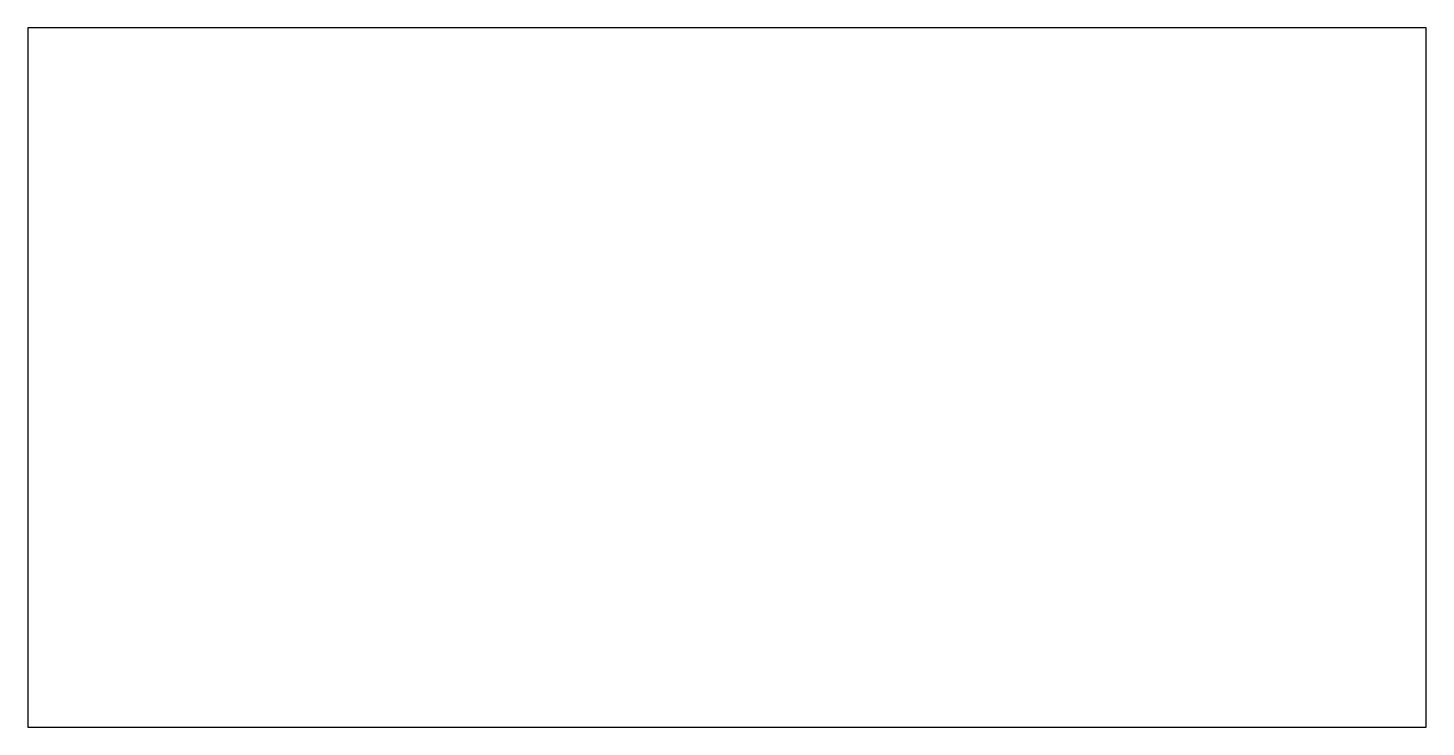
# Model space of a CAD drawing. Header units: metres. Extents: x 0 to 100, y 0 to 50.
import ezdxf

# ---------------------------------------------------------------- set-up
doc = ezdxf.new("R2010")
doc.units = ezdxf.units.M
doc.layers.add('POLYMESH_OCS', color=5, linetype='Continuous')

msp = doc.modelspace()

# ---------------------------------------------------------------- meshes
at = {"layer": 'POLYMESH_OCS', "extrusion": (0, 1, 0)}
mesh = msp.add_polymesh((2, 2), dxfattribs=at)
for k, corner in enumerate([(0, 0), (100, 0), (0, 50, 25), (100, 50, 25)]):
    mesh.set_mesh_vertex(divmod(k, 2), corner)

doc.saveas('drawing.dxf')
